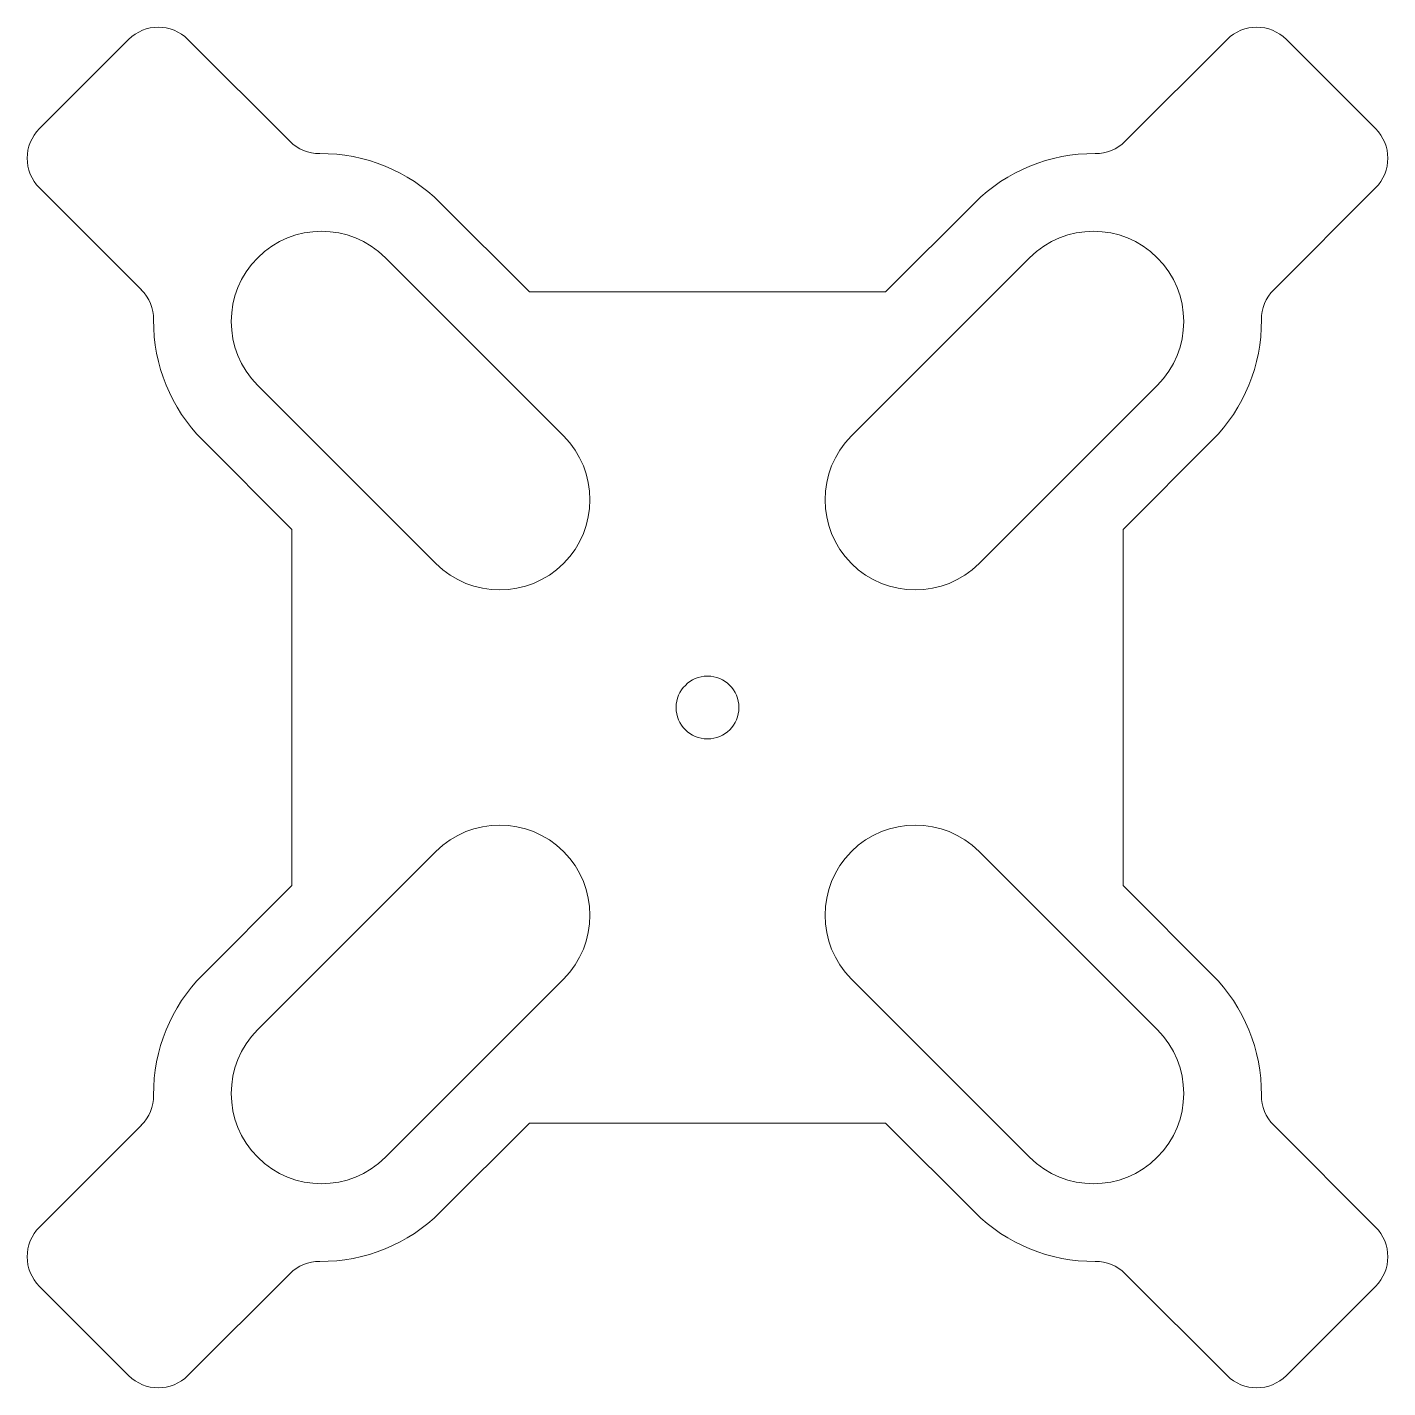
# Model space of a CAD drawing. Header units: inches. Extents: x 1.44 to 4.68, y 0.84 to 4.08.
import ezdxf

# ---------------------------------------------------------------- set-up
doc = ezdxf.new("R2010")
doc.units = ezdxf.units.IN
doc.header["$MEASUREMENT"] = 0

msp = doc.modelspace()

# ---------------------------------------------------------------- linework, layer by layer
at = {"color": 7, "linetype": 'Continuous', "lineweight": 15}
for p, q in [((1.6824, 4.0503), (1.4703, 3.8382)), ((2.0663, 3.8079), (1.8238, 4.0503)), ((4.0562, 3.8079), (4.2987, 4.0503)), ((4.4401, 4.0503), (4.6523, 3.8382)), ((1.4703, 3.6968), (1.7128, 3.4543)), ((4.6523, 3.6968), (4.4098, 3.4543)), ((2.4249, 3.6614), (2.637, 3.4493)), ((3.6977, 3.6614), (3.4855, 3.4493)), ((2.2941, 3.5306), (2.7183, 3.1064)), ((3.8285, 3.5306), (3.4042, 3.1064)), ((2.637, 3.4493), (3.4855, 3.4493)), ((2.4143, 2.8023), (1.99, 3.2266)), ((3.7083, 2.8023), (4.1325, 3.2266)), ((1.8592, 3.0957), (2.0713, 2.8836)), ((4.2633, 3.0957), (4.0512, 2.8836)), ((2.0713, 2.8836), (2.0713, 2.0351)), ((4.0512, 2.8836), (4.0512, 2.0351)), ((2.4143, 2.1164), (1.99, 1.6921)), ((3.7083, 2.1164), (4.1325, 1.6921)), ((1.8592, 1.823), (2.0713, 2.0351)), ((4.2633, 1.823), (4.0512, 2.0351)), ((2.2941, 1.3881), (2.7183, 1.8123)), ((3.8285, 1.3881), (3.4042, 1.8123)), ((1.4703, 1.2219), (1.7128, 1.4644)), ((2.4249, 1.2573), (2.637, 1.4694)), ((2.637, 1.4694), (3.4855, 1.4694)), ((3.6977, 1.2573), (3.4855, 1.4694)), ((4.6523, 1.2219), (4.4098, 1.4644)), ((2.0663, 1.1108), (1.8238, 0.8684)), ((4.0562, 1.1108), (4.2987, 0.8684)), ((1.6824, 0.8684), (1.4703, 1.0805)), ((4.4401, 0.8684), (4.6523, 1.0805))]:
    msp.add_line(p, q, dxfattribs=at)
msp.add_circle((3.0613, 2.4593), 0.0747, dxfattribs=at)
for centre, radius, start, end in [((1.7531, 3.9796), 0.1, 45, 135), ((4.3694, 3.9796), 0.1, 45, 135), ((1.541, 3.7675), 0.1, 135, 225), ((4.5815, 3.7675), 0.1, 315, 45), ((2.137, 3.8786), 0.1, 225, 270.573), ((3.9855, 3.8786), 0.1, 269.427, 315), ((2.142, 3.3786), 0.4, 45, 90.573), ((3.9805, 3.3786), 0.4, 89.427, 135), ((2.142, 3.3786), 0.215, 45, 225), ((3.9805, 3.3786), 0.215, 315, 135), ((1.642, 3.3836), 0.1, 359.427, 45), ((4.4805, 3.3836), 0.1, 135, 180.573), ((2.142, 3.3786), 0.4, 179.427, 225), ((3.9805, 3.3786), 0.4, 315, 0.573), ((2.5663, 2.9543), 0.215, 225, 45), ((3.5562, 2.9543), 0.215, 135, 315), ((2.5663, 1.9644), 0.215, 315, 135), ((3.5562, 1.9644), 0.215, 45, 225), ((2.142, 1.5401), 0.4, 135, 180.573), ((3.9805, 1.5401), 0.4, 359.427, 45), ((2.142, 1.5401), 0.215, 135, 315), ((3.9805, 1.5401), 0.215, 225, 45), ((1.642, 1.5351), 0.1, 315, 0.573), ((4.4805, 1.5351), 0.1, 179.427, 225), ((2.142, 1.5401), 0.4, 269.427, 315), ((3.9805, 1.5401), 0.4, 225, 270.573), ((1.541, 1.1512), 0.1, 135, 225), ((4.5815, 1.1512), 0.1, 315, 45), ((2.137, 1.0401), 0.1, 89.427, 135), ((3.9855, 1.0401), 0.1, 45, 90.573), ((1.7531, 0.9391), 0.1, 225, 315), ((4.3694, 0.9391), 0.1, 225, 315)]:
    msp.add_arc(centre, radius, start, end, dxfattribs=at)

doc.saveas('drawing.dxf')
